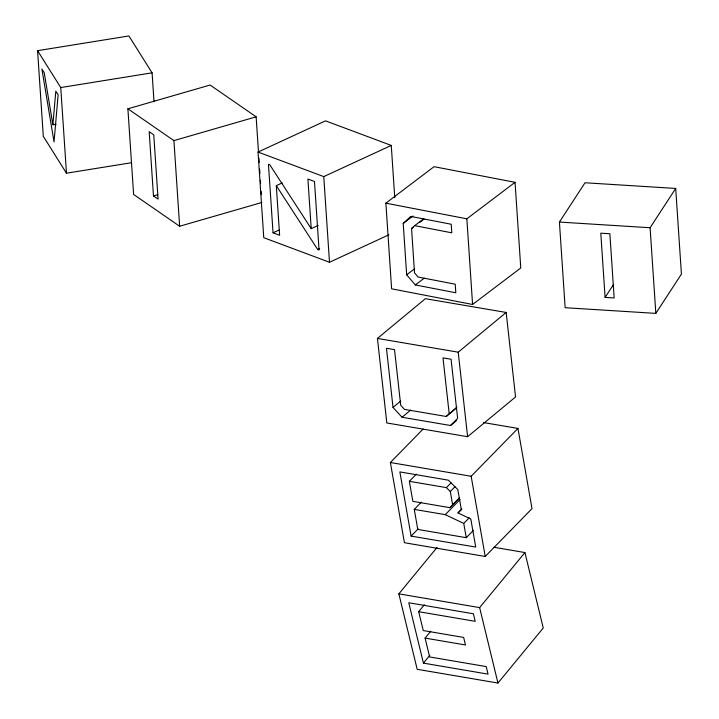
<?xml version="1.0" encoding="UTF-8"?>
<svg xmlns="http://www.w3.org/2000/svg" width="719" height="719" viewBox="0 0 719 719"><rect width="100%" height="100%" fill="white"/><g stroke="black" fill="none" stroke-linecap="round" stroke-linejoin="round"><path stroke-width="1.08" d="M52.882 124.782L55.812 91.178L58.131 94.872L54.033 141.913L41.909 69.06L44.227 72.745L52.882 124.782L56.145 124.261M559.418 222.063L585.014 182.761L675.698 188.441L681.423 274.092L655.827 313.385L565.143 307.705L559.418 222.063L650.102 227.743L675.698 188.441M605.092 297.414L600.796 233.181L609.865 233.747L614.161 297.981L605.092 297.414L613.631 284.32M493.944 547.276L524.924 552.552L543.249 628.002L497.952 683.05L417.182 669.29L398.856 593.849L437.071 547.402M418.683 611.689L475.223 621.315L473.39 613.774L408.769 602.765L423.428 663.125L488.048 674.125L486.215 666.585L429.674 656.959L425.091 638.095L465.481 644.97L463.647 637.429L423.257 630.554L418.683 611.689L424.345 604.805M425.091 638.095L430.753 631.21M423.428 663.125L429.8 655.386M497.952 683.05L479.636 607.609L524.924 552.552M483.644 422.583L517.95 428.425L532.006 508.63L485.217 556.479L404.438 542.719L390.381 462.515L423.132 429.018M459.684 497.737L449.905 507.668L412.859 501.359L409.345 481.308L416.364 474.127M473.264 530.505L466.245 537.686L417.784 529.436L414.27 509.385L421.289 502.204M409.345 481.308L446.391 487.617L451.065 482.835M452.664 504.918L450.319 491.508L454.992 486.727M461.886 508.953L457.994 512.935L470.81 519.01L475.726 547.078L411.106 536.077L418.125 528.896M485.217 556.479L471.152 476.275L517.95 428.425M449.905 507.668L459.261 498.096M414.27 509.385L445.268 514.66L460.088 499.507M466.245 537.686L463.746 523.414L469.201 517.833M457.994 512.935L461.328 509.618L457.814 489.558L448.323 480.166L399.863 471.916L411.106 536.077M456.502 420.534L450.507 425.504L402.047 417.245L393.023 407.421L386.454 348.257L394.524 349.632L400.717 405.291L404.446 409.363L446.22 416.481L456.889 407.161M450.507 425.504L457.644 418.422L451.074 359.257L442.994 357.882L449.177 413.551M403.215 223.42L410.747 216.428L451.226 224.256L451.802 232.821L414.674 225.64L411.556 228.534L414.512 272.834L418.107 277.031L455.235 284.203L455.81 292.768L415.33 284.94L406.657 274.811L403.215 223.42L413.039 215.988M377.43 338.424L425.378 298.691L506.158 312.45L515.55 396.969L467.602 436.703L386.831 422.952L377.43 338.424L458.21 352.184L506.158 312.45M393.023 407.421L400.735 401.031M402.047 417.245L410.603 410.154M446.22 416.481L456.493 407.961M385.878 203.162L434.069 166.673L515.047 182.329L520.772 267.98L472.581 304.47L391.612 288.813L385.878 203.162L466.847 218.819L515.047 182.329M414.674 225.64L423.599 218.882M411.556 228.534L413.335 227.186M419.581 222.459L424.048 219.079M406.657 274.811L414.692 268.726M415.33 284.94L424.255 278.181M388.943 234.789L329.491 262.264L263.756 237.692L258.031 152.051L325.536 120.855L391.271 145.427L394.767 197.698M318.175 225.442L311.219 228.651L269.823 164.804L268.457 164.3L273.04 232.812L279.619 235.275L276.303 185.655L282.252 182.905M258.031 152.051L323.766 176.613L391.271 145.427M273.04 232.812L278.999 230.062M276.303 185.655L317.699 249.502L319.685 248.585M261.869 202.479L179.642 226.251L133.617 194.454L127.892 108.803L210.11 85.031L256.135 116.838L258.516 152.428M127.892 108.803L173.917 140.609L256.135 116.838M153.471 195.919L158.072 199.1L153.776 134.857L149.175 131.685L153.471 195.919L157.686 194.696M131.406 162.728L66.481 173.198L43.302 136.322L37.577 50.681L128.908 35.95L152.086 72.826L154.019 101.747M37.577 50.681L60.747 87.556L152.086 72.826M390.381 462.515L471.152 476.275M398.856 593.849L479.636 607.609M317.699 249.502L319.065 250.014L314.482 181.494L307.903 179.04L311.219 228.651M445.268 514.66L463.746 523.414M446.391 487.617L450.319 491.508M458.21 352.184L467.602 436.703M650.102 227.743L655.827 313.385M466.847 218.819L472.581 304.47M323.766 176.613L329.491 262.264M258.894 157.991L259.191 162.44M259.631 169.118L259.936 173.567M260.377 180.235L260.602 183.579M261.123 191.362L261.348 194.696M173.917 140.609L179.642 226.251M60.747 87.556L66.481 173.198"/></g></svg>
